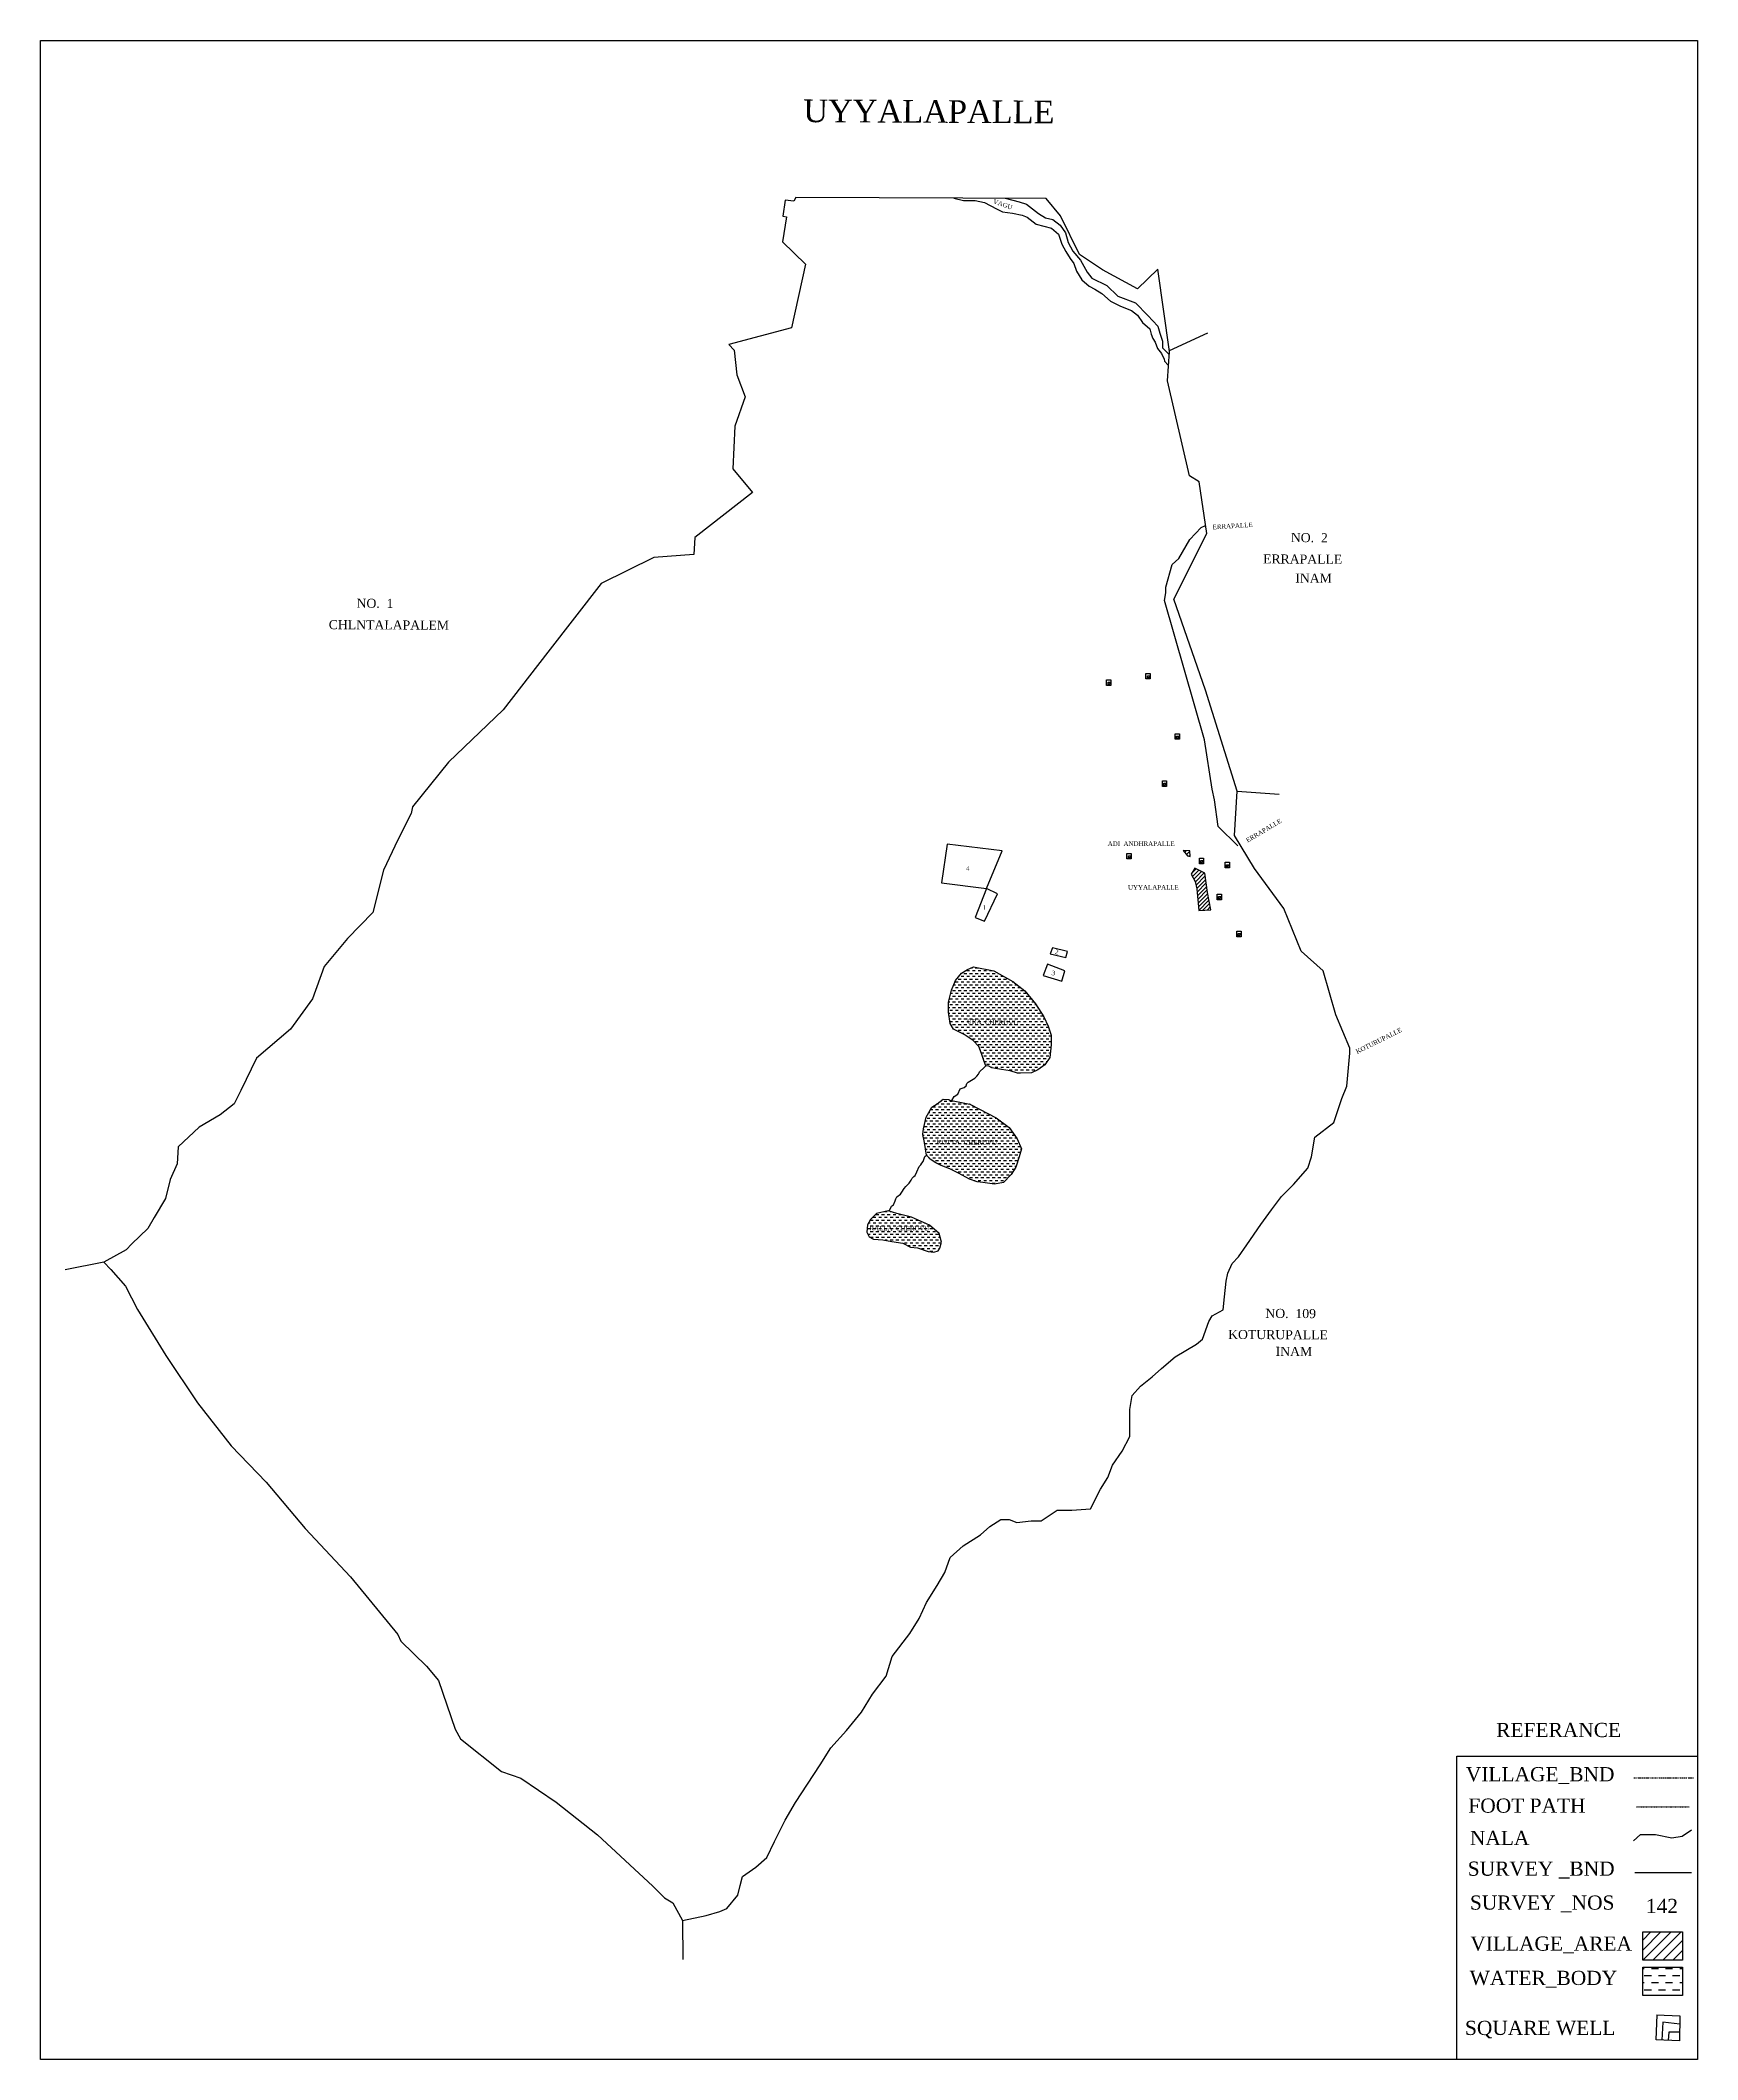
# Model space of a CAD drawing. Header units: millimetres. Extents: x 5 to 736, y 20 to 910.
import ezdxf

# ---------------------------------------------------------------- set-up
doc = ezdxf.new("R2010")
doc.units = ezdxf.units.MM
doc.header["$MEASUREMENT"] = 0
doc.linetypes.add('ACAD_ISO07W100', pattern=[3, 0, -3])
doc.linetypes.add('BORDER', pattern=[1.75, 0.5, -0.25, 0.5, -0.25, 0, -0.25])
doc.layers.add('FOOTPATH', color=150, linetype='ACAD_ISO07W100', lineweight=30)
doc.layers.add('VILL_BOUNDARY', color=6, linetype='BORDER', lineweight=30)
for name, color, linetype in [('NALA', 4, 'Continuous'), ('SQUAREWELL', 5, 'Continuous'), ('SURVEY_BND', 7, 'Continuous'), ('SURVEY_NO', 7, 'Continuous'), ('TEXT', 7, 'Continuous'), ('VILLAGE_AREA', 1, 'Continuous'), ('WATER_BODY', 4, 'Continuous')]:
    doc.layers.add(name, color=color, linetype=linetype)
doc.styles.get("Standard").update_dxf_attribs({"font": 'TIMES.TTF', "height": 2})

msp = doc.modelspace()

# ---------------------------------------------------------------- hatches: boundary and pattern name
at = {"layer": 'NALA', "linetype": 'ByBlock'}
h = msp.add_hatch(dxfattribs=at)
h.set_pattern_fill('DASH', color=256, scale=10, angle=180, style=0)
h.paths.add_polyline_path([(449.65, 475.64), (447.72, 479.73), (444.05, 485.45), (439.33, 491.23), (434.15, 495.36), (425.67, 500.01), (416.78, 501.79), (414.06, 500.61), (411.41, 499.07), (408.82, 495.75), (407.03, 491.53), (405.66, 486.19), (405.66, 481.83), (406.45, 476.88), (407.9, 474.27), (412.67, 472.03), (416.64, 469.4), (419.04, 466.77), (420.22, 463.57), (421.5, 460.13), (422.17, 458.21), (423.45, 458.03), (424.83, 457.31), (426.43, 457.01), (429.12, 456.6), (432.86, 456.01), (436.22, 454.94), (442.37, 455.14), (445.13, 456.35), (448.19, 458.61), (450.37, 461.91), (450.96, 467.42), (450.96, 471.69)])
h.paths.add_polyline_path([(413.24, 476.38), (436.22, 475.42), (436.35, 478.48), (413.36, 479.44)], flags=24)
h = msp.add_hatch(dxfattribs=at)
h.set_pattern_fill('DASH', color=256, scale=10, angle=180, style=0)
h.paths.add_polyline_path([(437.94, 421.53), (436.06, 426.02), (432.44, 431.05), (426.71, 435.27), (419.34, 439.09), (415.09, 441.34), (406.4, 442.92), (405.82, 443.39), (403.39, 443.54), (400.73, 441.48), (398.41, 439.91), (395.86, 435.58), (394.63, 430.39), (394.43, 427.89), (395.08, 424.39), (395.58, 421.54), (396.07, 418.72), (397.66, 416.95), (400.21, 415.37), (402.49, 414.2), (406.29, 412.71), (410.16, 410.84), (414.92, 408.27), (418.37, 407.09), (420.8, 406.8), (425.95, 406.03), (430, 406.69), (433.35, 410.24), (435.37, 413.54), (436.9, 418.03)])
h.paths.add_polyline_path([(399.98, 423), (426.76, 422.87), (426.77, 425.93), (399.99, 426.06)], flags=24)
h = msp.add_hatch(dxfattribs=at)
h.set_pattern_fill('DASH', color=256, scale=10, angle=180, style=0)
h.paths.add_polyline_path([(389.43, 391.47), (382.99, 393.01), (379.06, 394.25), (374.01, 393.14), (371.35, 390.44), (369.99, 388.01), (369.71, 384.8), (370.72, 382.81), (372.64, 381.7), (376.78, 381.44), (380.78, 380.74), (385.57, 379.99), (388.97, 378.23), (392.03, 377.93), (396.72, 376.33), (399.31, 376.05), (401.24, 376.64), (401.93, 377.85), (402.66, 380.5), (402.12, 382.58), (401.62, 384.2), (397.42, 387.89)])
h.paths.add_polyline_path([(370.34, 385.03), (396.96, 384.9), (396.97, 387.97), (370.36, 388.1)], flags=24)
at = {"layer": 'VILLAGE_AREA', "linetype": 'ByBlock'}
h = msp.add_hatch(dxfattribs=at)
h.set_pattern_fill('ANSI31', color=256, scale=10, angle=180, style=0)
h.paths.add_polyline_path([(512.13, 552.99), (509.22, 553.06), (511.1, 550.74), (512.27, 550.54)])
h = msp.add_hatch(dxfattribs=at)
h.set_pattern_fill('ANSI31', color=256, scale=10, angle=180, style=0)
h.paths.add_polyline_path([(519.98, 534.65), (518.77, 543.15), (514.34, 545.27), (512.74, 542.62), (514.56, 539.46), (515.21, 536.21), (516.06, 526.69), (521.37, 526.92)])
at = {"layer": 'VILLAGE_AREA'}
h = msp.add_hatch(dxfattribs=at)
h.set_pattern_fill('ANSI31', color=256, scale=25, angle=180, style=0)
h.set_pattern_definition([(225, (-987.4486, -1131.6826), (2.2097087, -2.2097087), [])])
h.paths.add_polyline_path([(711.84, 76.29), (711.84, 63.86), (729.38, 63.86), (729.38, 76.29)])
at = {"layer": 'WATER_BODY'}
h = msp.add_hatch(dxfattribs=at)
h.set_pattern_fill('DASH', color=256, scale=25, angle=180, style=0)
h.set_pattern_definition([(180, (-987.4486, -1121.196), (-3.125, -3.125), [3.125, -3.125])])
h.paths.add_polyline_path([(711.84, 60.78), (711.84, 48.34), (729.38, 48.34), (729.38, 60.78)])

# ---------------------------------------------------------------- linework, layer by layer
at = {"linetype": 'ByBlock'}
msp.add_lwpolyline([(5.26, 910.29), (736.07, 910.29), (736.07, 20.02), (5.26, 20.02)], close=True, dxfattribs=at)
msp.add_lwpolyline([(629.96, 153.76), (736.07, 153.76), (736.07, 20.02), (629.96, 20.02)], close=True)
at = {"layer": 'FOOTPATH', "linetype": 'ByBlock'}
msp.add_lwpolyline([(533.29, 555.21), (524.66, 563.69), (523.03, 575.48), (522.01, 580.1), (518.67, 601.85), (500.91, 663.27), (501.51, 666.71), (501.63, 669.18), (504.39, 679.15), (507.32, 681.85), (512.12, 690.27), (517.15, 695.52), (519.09, 696.38)], dxfattribs=at)
at = {"layer": 'FOOTPATH', "ltscale": 0.01}
msp.add_lwpolyline([(709.18, 131.47), (732.38, 131.47)], dxfattribs=at)
at = {"layer": 'NALA', "linetype": 'ByBlock'}
for points in [[(408.11, 840.74), (412.36, 839.7), (417.44, 839.7), (421.55, 838.83), (426.9, 835.96), (429.58, 834.69), (433.88, 834.07), (438.19, 833.29), (440.46, 832.35), (444.4, 829.3), (451.18, 827.55), (454.3, 824.82), (455.65, 820.51), (457.4, 817.19), (459.36, 814.19), (460.99, 811.9), (462.14, 808.52), (464.55, 804.75), (467.72, 801.93), (470.32, 800.54), (473.4, 798.67), (477.2, 795.31), (481.58, 793.14), (486.42, 791.21), (489.02, 789.12), (491.26, 785.93), (494.47, 783.13), (495.05, 780.75), (495.9, 778.8), (496.92, 777.19), (497.9, 774.5), (499.62, 772.26), (500.76, 769.69), (500.98, 768.91), (502.6, 767.08), (502.8, 766.92)], [(430.75, 840.65), (436.95, 839.16), (440.17, 838.05), (445.37, 833.97), (448.57, 831.99), (451.7, 831.31), (455.04, 828.77), (457.27, 825.43), (458.47, 821.2), (460.59, 817.39), (464, 813.34), (466.85, 808.11), (468.99, 805.44), (475.49, 802.24), (480.4, 797.47), (488.25, 794.53), (493.7, 788.92), (497.99, 784.3), (498.88, 781.14), (500.03, 777.64), (500.03, 774.71), (503.11, 771.58)], [(407.14, 442.84), (408.22, 444.62), (409.78, 445.72), (410.92, 448.04), (412.69, 448.59), (413.45, 449.3), (413.79, 450.36), (414.38, 450.99), (415.81, 451.91), (417.29, 452.8), (418.17, 453.6), (418.89, 454.53), (419.23, 455.03), (419.36, 455.58), (421.43, 457.37), (422.17, 458.21)], [(379.6, 394.08), (380.55, 396.25), (381.49, 396.87), (382.24, 398.69), (382.48, 399.57), (382.92, 400.4), (384.57, 401.53), (385.12, 402.53), (386.24, 404.11), (386.87, 405.01), (388.37, 406.37), (389.25, 407.74), (389.64, 408.69), (390.37, 409.32), (390.96, 409.81), (391.82, 411.45), (392.81, 413.86), (393.56, 414.56), (393.97, 415.28), (394.5, 415.94), (394.96, 417.26), (395.29, 418.27), (396.07, 418.72)], [(379.06, 394.25), (374.01, 393.14), (371.35, 390.44), (369.99, 388.01), (369.71, 384.8), (370.72, 382.81), (372.64, 381.7), (376.78, 381.44), (380.78, 380.74), (385.57, 379.99), (388.97, 378.23), (392.03, 377.93), (396.72, 376.33), (399.31, 376.05), (401.24, 376.64), (401.93, 377.85), (402.66, 380.5), (402.12, 382.58), (401.62, 384.2), (397.42, 387.89), (389.43, 391.47), (382.99, 393.01), (379.06, 394.25)]]:
    msp.add_lwpolyline(points, dxfattribs=at)
for points in [[(416.78, 501.79), (425.67, 500.01), (434.15, 495.36), (439.33, 491.23), (444.05, 485.45), (447.72, 479.73), (449.65, 475.64), (450.96, 471.69), (450.96, 467.42), (450.37, 461.91), (448.19, 458.61), (445.13, 456.35), (442.37, 455.14), (436.22, 454.94), (432.86, 456.01), (429.12, 456.6), (426.43, 457.01), (424.83, 457.31), (423.45, 458.03), (422.17, 458.21), (421.5, 460.13), (420.22, 463.57), (419.04, 466.77), (416.64, 469.4), (412.67, 472.03), (407.9, 474.27), (406.45, 476.88), (405.66, 481.83), (405.66, 486.19), (407.03, 491.53), (408.82, 495.75), (411.41, 499.07), (414.06, 500.61)], [(406.32, 442.99), (415.09, 441.34), (419.34, 439.09), (426.71, 435.27), (432.44, 431.05), (436.06, 426.02), (437.94, 421.53), (436.9, 418.03), (435.37, 413.54), (433.35, 410.24), (430, 406.69), (425.95, 406.03), (420.8, 406.8), (418.37, 407.09), (414.92, 408.27), (410.16, 410.84), (406.29, 412.71), (402.49, 414.2), (400.21, 415.37), (397.66, 416.95), (396.07, 418.72), (395.58, 421.54), (395.08, 424.39), (394.43, 427.89), (394.63, 430.39), (395.86, 435.58), (398.41, 439.91), (400.73, 441.48), (403.39, 443.54), (405.82, 443.39)]]:
    msp.add_lwpolyline(points, close=True, dxfattribs=at)
at = {"layer": 'NALA'}
msp.add_lwpolyline([(707.83, 116.47), (710.94, 119.23), (717.51, 119.23), (717.51, 119.23), (724.77, 117.85), (724.77, 117.85), (729.26, 118.54), (733.41, 121.3)], dxfattribs=at)
at = {"layer": 'SQUAREWELL', "linetype": 'ByBlock'}
for points in [[(475.44, 628.35), (477.3, 628.35), (477.3, 625.89), (475.44, 625.89)], [(476.07, 627.31), (477.3, 627.31), (477.3, 625.89), (476.07, 625.89)], [(476.65, 626.75), (477.3, 626.75), (477.3, 625.89), (476.65, 625.89)], [(492.79, 631.2), (494.66, 631.2), (494.66, 628.74), (492.79, 628.74)], [(493.42, 630.16), (494.66, 630.16), (494.66, 628.74), (493.42, 628.74)], [(494.01, 629.6), (494.66, 629.6), (494.66, 628.74), (494.01, 628.74)], [(505.66, 604.6), (507.52, 604.6), (507.52, 602.14), (505.66, 602.14)], [(506.28, 603.56), (507.52, 603.56), (507.52, 602.14), (506.28, 602.14)], [(506.87, 602.99), (507.52, 602.99), (507.52, 602.14), (506.87, 602.14)], [(500.05, 583.77), (501.92, 583.77), (501.92, 581.31), (500.05, 581.31)], [(500.68, 582.73), (501.92, 582.73), (501.92, 581.31), (500.68, 581.31)], [(501.27, 582.17), (501.92, 582.17), (501.92, 581.31), (501.27, 581.31)], [(484.4, 551.83), (486.26, 551.83), (486.26, 549.37), (484.4, 549.37)], [(485.03, 550.79), (486.26, 550.79), (486.26, 549.37), (485.03, 549.37)], [(485.62, 550.23), (486.26, 550.23), (486.26, 549.37), (485.62, 549.37)], [(516.36, 549.76), (518.22, 549.76), (518.22, 547.3), (516.36, 547.3)], [(516.99, 548.72), (518.22, 548.72), (518.22, 547.3), (516.99, 547.3)], [(517.57, 548.15), (518.22, 548.15), (518.22, 547.3), (517.57, 547.3)], [(527.71, 547.9), (529.58, 547.9), (529.58, 545.44), (527.71, 545.44)], [(528.34, 546.86), (529.58, 546.86), (529.58, 545.44), (528.34, 545.44)], [(528.93, 546.29), (529.58, 546.29), (529.58, 545.44), (528.93, 545.44)], [(524.22, 533.8), (526.08, 533.8), (526.08, 531.34), (524.22, 531.34)], [(524.84, 532.76), (526.08, 532.76), (526.08, 531.34), (524.84, 531.34)], [(525.43, 532.2), (526.08, 532.2), (526.08, 531.34), (525.43, 531.34)], [(532.88, 517.56), (534.74, 517.56), (534.74, 515.1), (532.88, 515.1)], [(533.51, 516.52), (534.74, 516.52), (534.74, 515.1), (533.51, 515.1)], [(534.1, 515.95), (534.74, 515.95), (534.74, 515.1), (534.1, 515.1)]]:
    msp.add_lwpolyline(points, close=True, dxfattribs=at)
at = {"layer": 'SQUAREWELL'}
for points in [[(718, 39.83), (728.26, 39.37), (728.05, 28.25), (717.74, 28.76), (718.24, 39.82)], [(728.19, 35.59), (720.7, 36.51), (720.31, 28.64)], [(728.12, 32.08), (723.31, 32.13), (723.13, 28.5)]]:
    msp.add_lwpolyline(points, dxfattribs=at)
at = {"layer": 'SURVEY_BND', "linetype": 'ByBlock'}
for points in [[(422.47, 536.37), (429.34, 553), (405.14, 555.94), (402.68, 538.88), (422.47, 536.37)], [(421.66, 522), (427.39, 534.03), (422.47, 536.37), (417.54, 523.63), (421.66, 522)], [(450.54, 507.54), (457.53, 505.87), (458.18, 508.63), (451.65, 510.24), (450.54, 507.54)], [(455.73, 495.43), (457.03, 500.05), (449.39, 502.97), (447.49, 497.99), (455.73, 495.43)]]:
    msp.add_lwpolyline(points, dxfattribs=at)
at = {"layer": 'SURVEY_BND'}
msp.add_lwpolyline([(708.43, 102.57), (733.33, 102.57)], dxfattribs=at)
at = {"layer": 'VILL_BOUNDARY', "linetype": 'ByBlock'}
for points in [[(288.37, 81.3), (298.85, 83.61), (304.94, 85.28), (307.92, 86.72), (312.88, 92.5), (313.8, 96.81), (314.87, 100.71), (320.7, 104.93), (325.59, 109.09), (328.99, 116.26), (333.75, 125.6), (338.24, 133.34), (343.53, 141.44), (349.08, 150.01), (353.84, 157.48), (360.72, 165.14), (367.36, 173.21), (372.25, 181.11), (378.19, 189.07), (380.91, 197.8), (388.7, 207.94), (392.75, 214.45), (396.02, 221.56), (400.78, 229.09), (404.04, 234.79), (406.52, 241.43), (412.2, 246.59), (419.77, 251.33), (424.02, 255.12), (428.87, 258.19), (432.43, 258.19), (435.93, 256.78), (442.21, 257.5), (446.58, 257.5), (453.67, 262.3), (460.11, 262.3), (468.36, 262.87), (472.72, 271.5), (476.05, 276.61), (477.98, 282.18), (482.27, 288.34), (485.71, 294.74), (485.62, 300.16), (485.62, 306.71), (486.66, 312.85), (490.36, 316.99), (495.54, 321.03), (499.65, 324.73), (505.64, 329.93), (515.12, 335.48), (517.69, 337.64), (520.46, 345.4), (522, 347.91), (526.87, 350.54), (527.42, 356.3), (528.2, 363.18), (528.92, 366.72), (530.88, 371.05), (533.67, 373.93), (537.32, 379.26), (543.5, 388.16), (548.09, 394.71), (552.51, 400.56), (557.86, 405.83), (564.17, 413.12), (565.85, 418.04), (567.23, 426.66), (575.7, 433.22), (579.14, 443.8), (581.37, 449.28), (582.65, 463.77), (582.65, 465.94), (576.52, 480.69), (570.9, 500.04), (561.2, 508.74), (553.59, 527.53), (540.6, 545.15), (531.85, 559.76), (533.03, 579.33), (519.08, 623.76), (505.15, 663.91), (519.6, 692.85), (516.31, 715.59), (512.06, 718.36), (502.34, 760.16), (503.22, 773.18), (498.04, 809.47), (489.05, 800.77), (473.69, 809.14), (463.47, 815.94), (455.05, 832.92), (448.86, 840.59), (338.42, 840.98), (337.56, 839.38), (333.75, 839.78), (332.69, 832.75), (334.28, 832.51), (332.56, 821.51), (342.68, 811.66), (336.42, 783.49), (308.86, 776.17), (311.19, 773.65), (312.44, 762.78), (316.11, 753.06), (311.46, 740.15), (310.66, 721.43), (319.27, 710.99), (293.82, 691.15), (293.36, 683.67), (275.79, 682.34), (252.57, 670.9), (229, 640.57), (209.38, 615.15), (185.27, 592.11), (169.43, 572.41), (168.71, 569.36), (162.83, 557.79), (156.58, 544.51), (151.86, 525.82), (140.67, 514.3), (130.48, 502.03), (125.3, 487.73), (115.61, 474.41), (100.59, 461.6), (93.7, 447.25), (90.66, 441.39), (84.6, 436.52), (75.28, 431.2), (65.96, 422.53), (65.65, 415.01), (62.5, 408), (60.46, 399.71), (55.41, 391.31), (52.59, 386.47), (45.52, 379.65), (43.06, 377.09), (33.22, 371.64), (36.27, 368.34), (42.73, 361.04), (48.07, 350.72), (60.59, 330.48), (74.52, 309.61), (89.47, 290.57), (104.88, 274.59), (121.98, 254.16), (142.03, 232.88), (162.85, 207.44), (164.25, 204.53), (175.58, 193.5), (180.88, 187.16), (188.22, 165.72), (190.55, 161.43), (208.56, 147.04), (217.1, 144.07), (232.65, 133.56), (250.91, 119.06), (275.39, 96.46), (280.56, 91.28), (284.14, 89.15), (288.37, 81.3), (288.6, 64.1)], [(503.16, 773.61), (520.04, 781.4)], [(533.03, 579.33), (551.48, 577.89)], [(33.22, 371.64), (16.23, 368.27)]]:
    msp.add_lwpolyline(points, dxfattribs=at)
at = {"layer": 'VILL_BOUNDARY'}
msp.add_lwpolyline([(707.88, 144.29), (734.47, 144.29)], dxfattribs=at)
at = {"layer": 'VILLAGE_AREA', "linetype": 'ByBlock'}
for points in [[(511.1, 550.74), (512.27, 550.54), (512.13, 552.99), (509.22, 553.06), (511.1, 550.74), (511.09, 550.75)], [(512.74, 542.62), (514.56, 539.46), (515.21, 536.21), (516.06, 526.69), (521.37, 526.92), (519.98, 534.65), (518.77, 543.15), (514.34, 545.27), (512.74, 542.62)]]:
    msp.add_lwpolyline(points, dxfattribs=at)
at = {"layer": 'VILLAGE_AREA'}
msp.add_lwpolyline([(711.84, 76.29), (729.38, 76.29), (729.38, 63.86), (711.84, 63.86)], close=True, dxfattribs=at)
at = {"layer": 'WATER_BODY'}
msp.add_lwpolyline([(711.84, 60.78), (729.38, 60.78), (729.38, 48.34), (711.84, 48.34)], close=True, dxfattribs=at)

# ---------------------------------------------------------------- texts
msp.add_text('REFERANCE', height=6.25).set_placement((647.25, 162.23))
at = {"layer": 'FOOTPATH'}
msp.add_text('FOOT PATH', height=6.25, dxfattribs=at).set_placement((634.98, 128.89))
at = {"layer": 'NALA'}
msp.add_text('NALA', height=6.25, dxfattribs=at).set_placement((635.65, 114.63))
at = {"layer": 'SQUAREWELL'}
msp.add_text('SQUARE WELL', height=6.25, dxfattribs=at).set_placement((633.48, 30.89))
at = {"layer": 'SURVEY_NO', "linetype": 'ByBlock'}
for s, p in [('4', (413.47, 544.19)), ('1', (420.91, 526.98))]:
    msp.add_text(s, height=2, dxfattribs=at).set_placement(p)
for s, rotation, p in [('2', 347.11246, (452.48, 507.55)), ('3', 347.74636, (451.07, 498.28))]:
    msp.add_text(s, height=2, rotation=rotation, dxfattribs=at).set_placement(p)
at = {"layer": 'SURVEY_NO'}
msp.add_text('142', height=6.25, dxfattribs=at).set_placement((713.25, 84.65))
at = {"layer": 'TEXT', "linetype": 'ByBlock'}
for s, height, rotation, p in [('UYYALAPALLE', 10, 359.72248, (341.69, 874.24)), ('VAGU', 2, 340.69166, (425.17, 838.52)), ('ERRAPALLE', 2, 3.57302, (522.26, 694.69)), ('NO.  2', 4, 359.72248, (556.69, 689.1)), ('ERRAPALLE', 4, 359.72248, (544.44, 679.68)), ('INAM', 4, 359.72248, (558.64, 671.24)), ('NO.  1', 4, 359.72248, (144.68, 660.14)), ('CHLNTALAPALEM', 4, 359.72248, (132.43, 650.71)), ('ERRAPALLE', 2, 30.88436, (537.67, 556.53)), ('URA  CHERUVU', 2, 357.6033, (413.77, 476.91)), ('KOTURUPALLE', 2, 26.54689, (585.98, 463.39)), ('KOTTA  CHERUVU', 2, 359.72248, (400.49, 423.55)), ('RALLA  CHERUVU', 2, 359.72248, (370.86, 385.59)), ('NO.  109', 4, 359.72248, (545.45, 347.05)), ('KOTURUPALLE', 4, 359.72248, (529.03, 337.75)), ('INAM', 4, 359.72248, (549.98, 330.29))]:
    msp.add_text(s, height=height, rotation=rotation, dxfattribs=at).set_placement(p)
for s, p in [('ADI  ANDHRAPALLE', (475.95, 555.13)), ('UYYALAPALLE', (484.88, 535.89))]:
    msp.add_text(s, height=2, dxfattribs=at).set_placement(p)
at = {"layer": 'TEXT'}
for s, p in [('SURVEY _BND', (634.69, 101.09)), ('SURVEY _NOS', (635.67, 86.14))]:
    msp.add_text(s, height=6.25, dxfattribs=at).set_placement(p)
at = {"layer": 'VILL_BOUNDARY'}
msp.add_text('VILLAGE_BND', height=6.25, dxfattribs=at).set_placement((633.85, 142.73))
at = {"layer": 'VILLAGE_AREA'}
msp.add_text('VILLAGE_AREA', height=6.25, dxfattribs=at).set_placement((635.82, 68.05))
at = {"layer": 'WATER_BODY'}
msp.add_text('WATER_BODY', height=6.25, dxfattribs=at).set_placement((635.57, 52.93))

doc.saveas('drawing.dxf')
